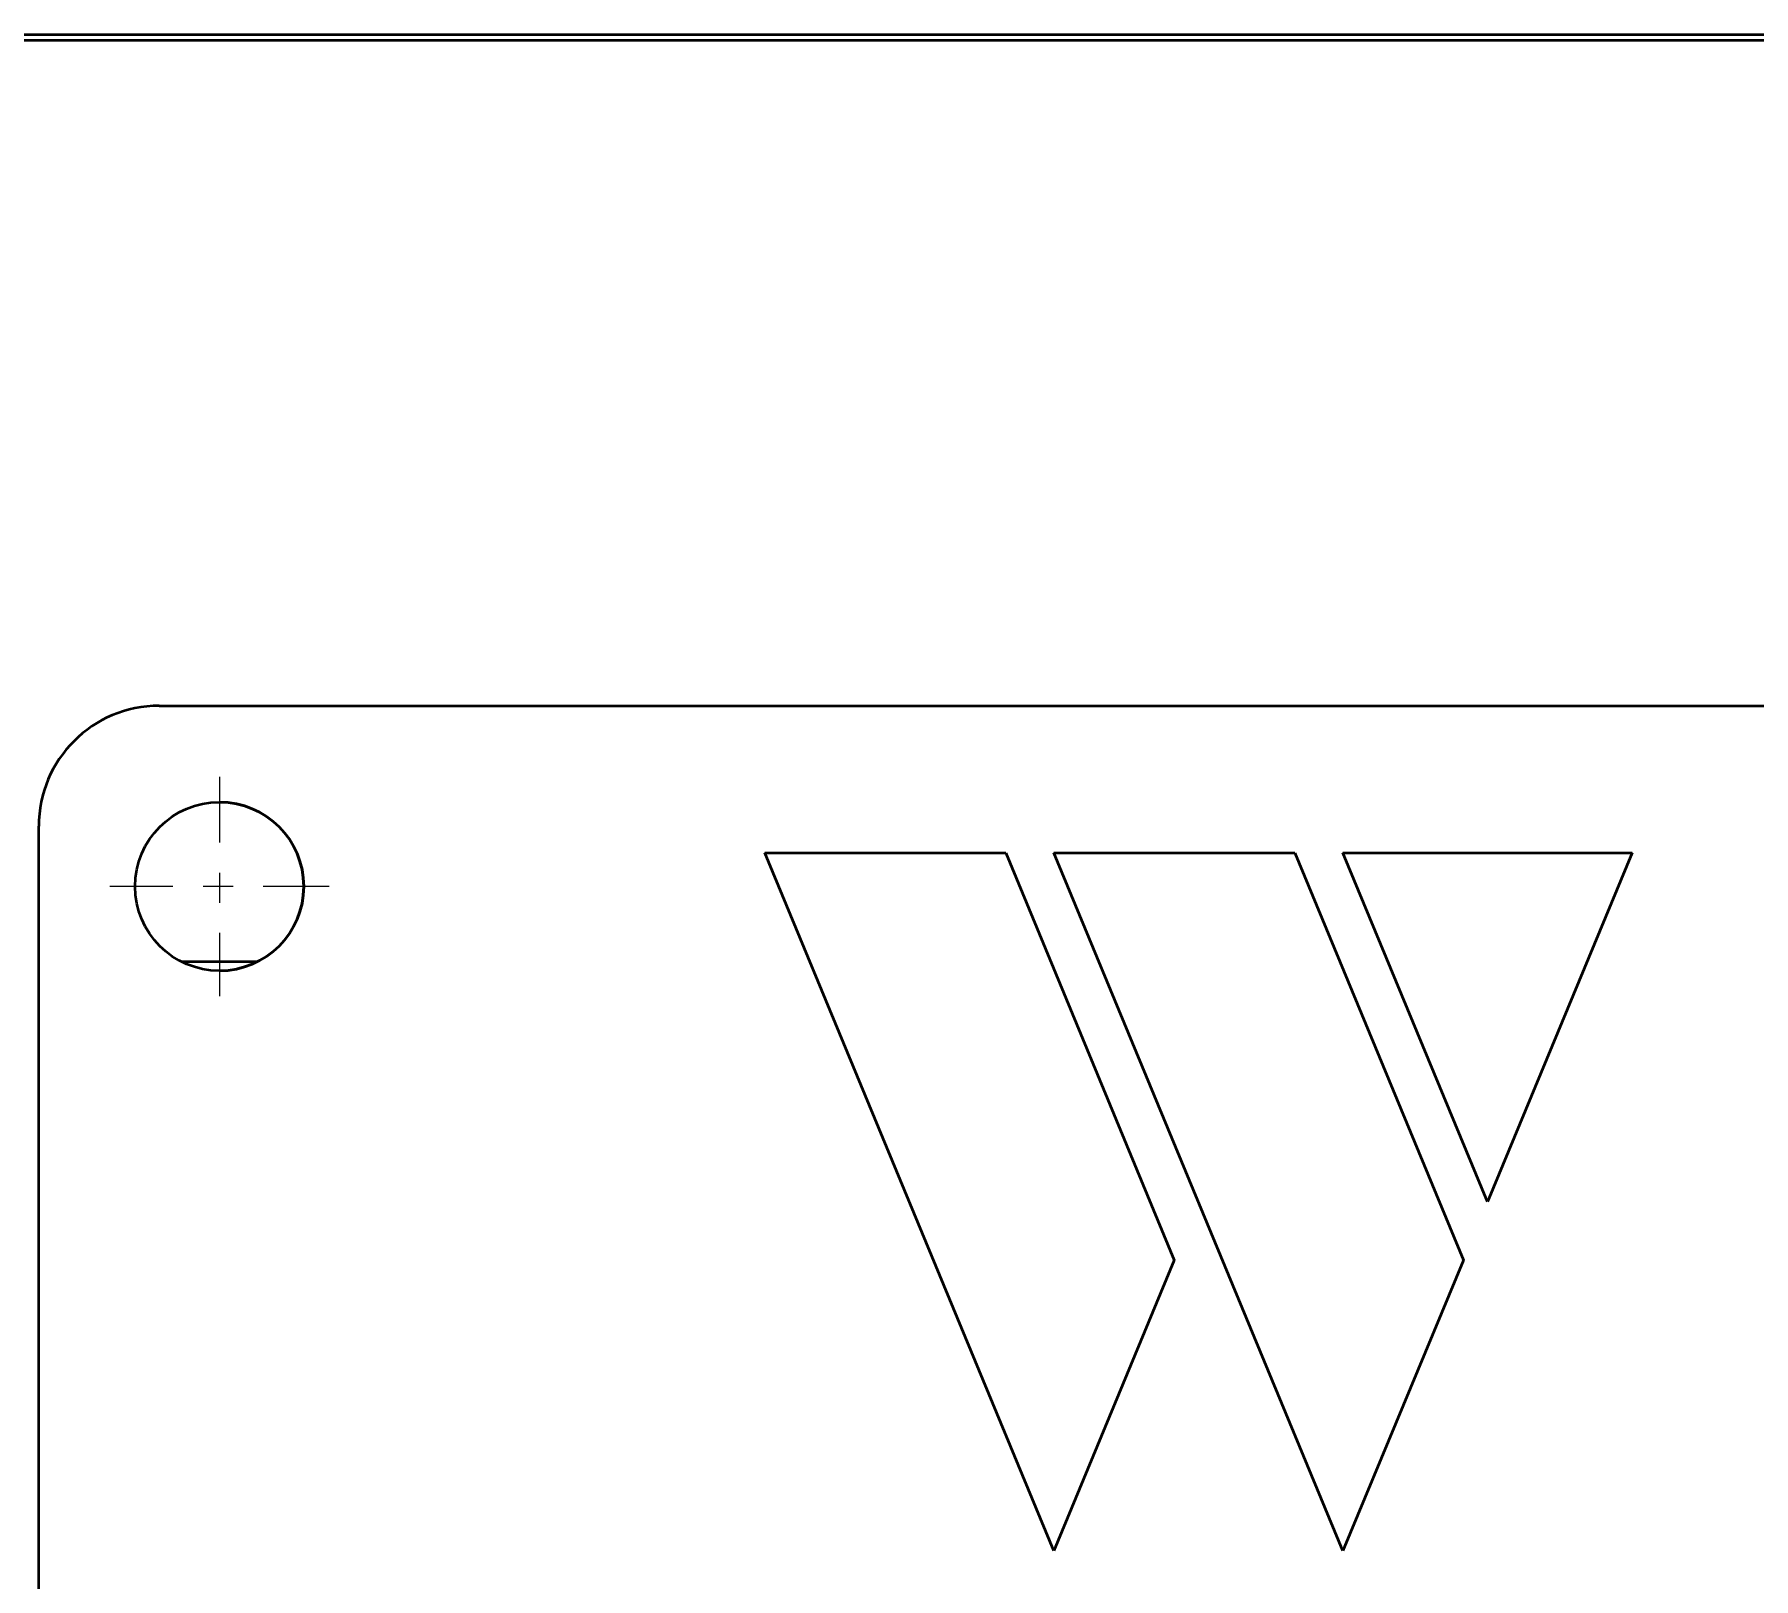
# Model space of a CAD drawing. Extents: x 23 to 417, y 3 to 294.
# Drawn here: x 205.82 to 211.53, y 106.72 to 111.85 of the extents above; entities that cross this region are included whole.
import ezdxf
from ezdxf.enums import TextEntityAlignment as Align

# ---------------------------------------------------------------- set-up
doc = ezdxf.new("R2010")
doc.units = 0
doc.linetypes.add('DASHDOT', pattern=[18.5, 12, -3, 0.5, -3])
doc.layers.get('0').update_dxf_attribs({"lineweight": 13})
doc.styles.get("Standard").update_dxf_attribs({"font": 'isocp.shx'})
doc.dimstyles.get("Standard").update_dxf_attribs({"dimtxt": 2.5, "dimasz": 2.5, "dimexe": 1.25, "dimexo": 0.625, "dimtad": 1, "dimtxsty": 'Standard', "dimcen": 2.5, "dimadec": 0, "dimazin": 0, "dimtfac": 1, "dimtmove": 0, "dimatfit": 0, "dimfxl": 0, "dimarcsym": 0})

# ---------------------------------------------------------------- blocks, each defined once
blk = doc.blocks.new('*D775')
at = {"color": 230, "lineweight": 13, "ltscale": 0.072986}
blk.add_line((220.937, 119.0118), (220.937, 121.9312), dxfattribs=at)
at = {"color": 230, "lineweight": 13, "ltscale": 0.275935}
blk.add_line((230.7318, 110.8938), (230.7318, 121.9312), dxfattribs=at)
at = {"color": 230, "lineweight": 13}
blk.add_line((201.0151, 119.9312), (230.7318, 119.9312), dxfattribs=at)
for points in [[(222.8689, 120.4489), (220.937, 119.9312), (222.8689, 119.4136)], [(228.7999, 119.4136), (230.7318, 119.9312), (228.7999, 120.4489)]]:
    blk.add_lwpolyline(points, dxfattribs=at)
for s, height, width, p, p2 in [('[', 2, 1.552525, (207.5228, 121.9312), (208.2991, 121.9312)), (']', 2, 1.552524, (216.937, 121.9312), (217.7133, 121.9312)), ('49', 2, 1.233748, (201.0151, 121.9312), (204.5228, 121.9312)), ('1.93', 2, 1.584295, (209.2991, 121.9312), (215.937, 121.9312)), ('/', 1, 1.818182, (205.5228, 122.4312), (206.5228, 122.4312))]:
    blk.add_text(s, height=height, dxfattribs=dict(at, width=width)).set_placement(p, p2, align=Align.FIT)
blk = doc.blocks.new('BLOCK3120')
at = {"color": 7, "linetype": 'DASHDOT', "lineweight": 13, "ltscale": 0.091}
for p, q in [((-72.474, 50.372), (-72.474, 46.732)), ((-70.654, 48.552), (-74.294, 48.552))]:
    blk.add_line(p, q, dxfattribs=at)
blk = doc.blocks.new('BLOCK3137')
at = {"color": 7, "lineweight": 35}
for p, q in [((-87.974, 62.698), (88.026, 62.698)), ((-87.874, 62.602), (87.926, 62.602)), ((-73.474, 51.552), (22.526, 51.552)), ((-75.474, 3.552), (-75.474, 49.552))]:
    blk.add_line(p, q, dxfattribs=at)
at = {"color": 7, "lineweight": 35, "ltscale": 0.1}
for p, q in [((-63.419, 49.109), (-59.419, 49.109)), ((-58.619, 49.109), (-54.619, 49.109))]:
    blk.add_line(p, q, dxfattribs=at)
at = {"color": 7, "lineweight": 35, "ltscale": 0.313575}
for p, q in [((-58.619, 37.521), (-63.419, 49.109)), ((-53.819, 37.521), (-58.619, 49.109))]:
    blk.add_line(p, q, dxfattribs=at)
at = {"color": 7, "lineweight": 35, "ltscale": 0.182919}
for p, q in [((-59.419, 49.109), (-56.619, 42.349)), ((-54.619, 49.109), (-51.819, 42.349))]:
    blk.add_line(p, q, dxfattribs=at)
at = {"color": 7, "lineweight": 35, "ltscale": 0.12}
blk.add_line((-53.819, 49.109), (-49.019, 49.109), dxfattribs=at)
at = {"color": 7, "lineweight": 35, "ltscale": 0.156788}
for p, q in [((-51.419, 43.315), (-53.819, 49.109)), ((-49.019, 49.109), (-51.419, 43.315))]:
    blk.add_line(p, q, dxfattribs=at)
at = {"color": 7, "lineweight": 35, "ltscale": 0.031258}
blk.add_line((-71.849, 47.3), (-73.099, 47.3), dxfattribs=at)
at = {"color": 7, "lineweight": 35, "ltscale": 0.130656}
for p, q in [((-56.619, 42.349), (-58.619, 37.521)), ((-51.819, 42.349), (-53.819, 37.521))]:
    blk.add_line(p, q, dxfattribs=at)
at = {"color": 7, "lineweight": 35}
blk.add_circle((-72.474, 48.552), 1.4, dxfattribs=at)
for centre, radius, start, end in [((-73.474, 49.552), 2, 90, 180), ((-72.474, 48.552), 1.4, 270, 450)]:
    blk.add_arc(centre, radius, start, end, dxfattribs=at)

msp = doc.modelspace()

# ---------------------------------------------------------------- block references
at = {"lineweight": 0, "xscale": 0.2, "yscale": 0.2, "zscale": 0.2}
for name in ['BLOCK3137', 'BLOCK3120']:
    msp.add_blockref(name, (220.9318, 99.3118), dxfattribs=at)

# ---------------------------------------------------------------- dimensions: what is measured, and where the dimension line sits
at = {"color": 0, "lineweight": 0}
dim = msp.add_linear_dim(base=(220.937, 119.9312), p1=(230.7318, 109.8938), p2=(220.937, 118.0118), angle=179.999, dimstyle='Standard', override={"dimlfac": 5}, dxfattribs=at)
dim.commit()
dim.dimension.update_dxf_attribs({"geometry": '*D775', "text_midpoint": (209.3642, 119.9312), "dimtype": 160})

doc.saveas('drawing.dxf')
